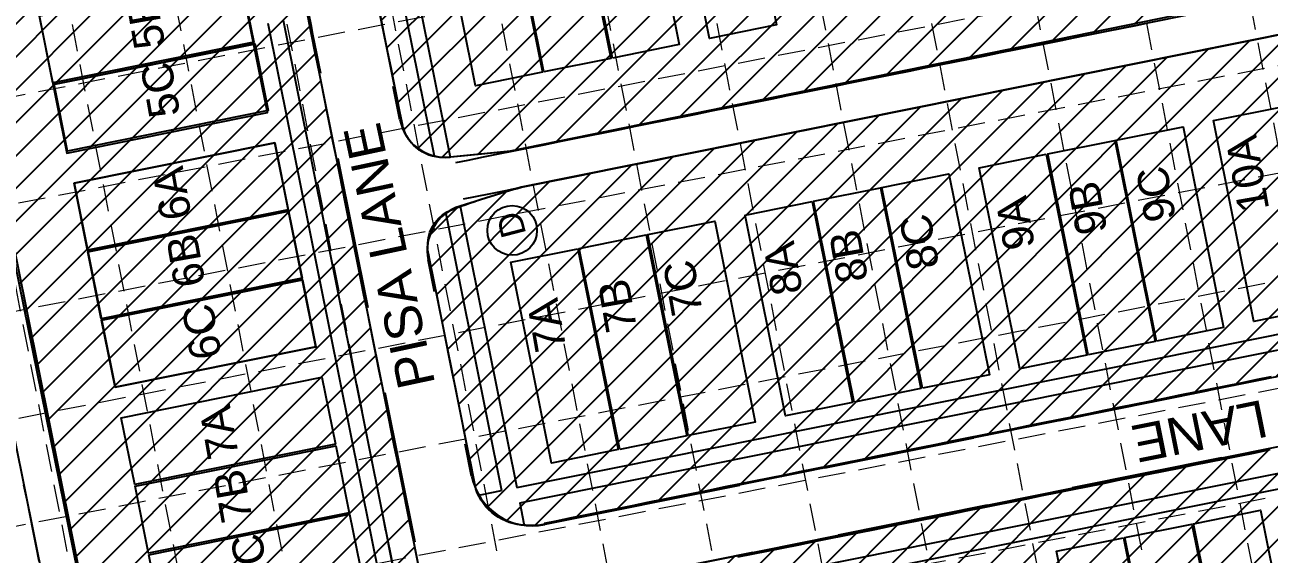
# Model space of a CAD drawing. Extents: x 1582 to 2207140, y 1442 to 531032.
# Drawn here: x 1975.2 to 2376.2, y 2745.5 to 2916 of the extents above; entities that cross this region are included whole.
import ezdxf

# ---------------------------------------------------------------- set-up
doc = ezdxf.new("R2010")
doc.units = 0
doc.header["$LTSCALE"] = 100
doc.header["$MEASUREMENT"] = 0
doc.linetypes.add('HIDDEN', pattern=[0.375, 0.25, -0.125])
for name, color, linetype in [('1 SODDED LOT', 2, 'Continuous'), ('GRID', 254, 'HIDDEN'), ('V-STREET-ID-N', 1, 'Continuous'), ('XHO445PT$0$C-PADS', 7, 'Continuous'), ('XHO445PT$0$V-PROP-SUBD-BLOCK-N', 7, 'Continuous'), ('XHO445PT$0$V-PROP-SUBD-IDEN-N', 2, 'Continuous'), ('XHO473BS$0$C-ROAD-FACE-N', 11, 'Continuous'), ('XHO473BS$0$C-SWLK-N', 11, 'Continuous'), ('XHO473BS$0$C-TOPO-BLDG-PADS', 12, 'Continuous'), ('XHO473GR$0$C-TOPO-BLDG-PADS-PHASE1', 12, 'Continuous'), ('XHO473GR$0$C-TOPO-TINN-BACK', 4, 'Continuous')]:
    doc.layers.add(name, color=color, linetype=linetype)
doc.styles.get("Standard").update_dxf_attribs({"font": 'ARIAL.TTF'})

msp = doc.modelspace()

# ---------------------------------------------------------------- hatches: boundary and pattern name
at = {"layer": '1 SODDED LOT'}
h = msp.add_hatch(dxfattribs=at)
h.set_pattern_fill('ANSI31', color=256, scale=60, style=0)
h.set_pattern_definition([(45, (0, 0), (-5.303300858899106, 5.303300858899107), [])])
edge = h.paths.add_edge_path()
edge.add_line((2738.319653799005, 2908.225086458928), (2691.284947692401, 3141.555183173387))
edge.add_arc((2651.41436229989, 3133.518066262019), 40.67258078593656, 11.39695742685988, 63.04348284372093)
edge.add_line((2669.851819397749, 3169.771604069427), (2617.145039869268, 3206.663631745442))
edge.add_line((2617.145039869268, 3206.663631745442), (2612.856240326304, 3209.173666464795))
edge.add_arc((2594.966976932008, 3178.606971877711), 35.41678363107758, 59.66154810890673, 97.53563420276932)
edge.add_arc((2587.509139153741, 3234.983907565165), 21.451293721988, 274.24787037255663, 277.5356342027691, ccw=False)
edge.add_line((2589.098067012243, 3213.591541856635), (2587.482042990676, 3213.426619845617))
edge.add_line((2587.482042990676, 3213.426619845617), (2563.126577011755, 3208.608396172572))
edge.add_line((2563.126577011755, 3208.608396172572), (2421.362864466648, 3180.003070279951))
edge.add_arc((2428.703348287177, 3143.624731428587), 37.11153783264843, 101.4080575004122, 160.3886483275043)
edge.add_arc((2447.641265872881, 3136.87701420946), 57.21567696249489, 160.3886483275042, 185.904897474983)
edge.add_line((2390.729173742995, 3130.990804930476), (2397.805074393833, 3095.865851374529))
edge.add_line((2397.805074393833, 3095.865851374529), (2403.905641536157, 3076.0117957983))
edge.add_line((2403.905641536157, 3076.0117957983), (2404.745382038992, 3073.94735358838))
edge.add_line((2404.745382038992, 3073.94735358838), (2406.207142381941, 3071.632537512346))
edge.add_arc((2417.126231113872, 3078.527725019778), 12.91395018955977, 212.2715965329666, 281.8752895618688)
edge.add_line((2419.783691630751, 3065.890161445273), (2547.812624639202, 3091.755897327155))
edge.add_arc((2556.321258187937, 3049.6402861735), 42.96651658806503, 16.66716597036111, 101.42174737746473, ccw=False)
edge.add_line((2597.482623070327, 3061.963580730204), (2687.915850780112, 2612.241377054985))
edge.add_arc((2700.981989826007, 2614.868805983263), 13.32769193595844, 191.3697975676141, 250.5933674860579)
edge.add_line((2696.553593410045, 2602.29833751455), (2700.586000859426, 2601.326025135012))
edge.add_line((2700.586000859426, 2601.326025135012), (2704.301485871201, 2601.329791607906))
edge.add_line((2704.301485871201, 2601.329791607906), (2723.09105236204, 2603.330025498859))
edge.add_line((2723.09105236204, 2603.330025498859), (2756.368210402596, 2609.853235734108))
edge.add_arc((2748.46136965063, 2650.188772964366), 41.10320783503994, 281.0908666737481, 367.0687006620141)
edge.add_line((2789.252164761334, 2655.246907854528), (2738.319653799005, 2908.225086458928))
edge = h.paths.add_edge_path()
edge.add_line((2091.679823259088, 2909.689055261847), (2081.489505547847, 2958.697178629652))
edge.add_line((2081.489505547847, 2958.697178629652), (2081.481573507629, 2960.259587288727))
edge.add_arc((2099.720358481263, 2960.352181998251), 18.23902001464662, 99.12682845336411, 180.2908768588454, ccw=False)
edge.add_line((2096.827277806791, 2978.360289486426), (2552.820889748553, 3070.250409960739))
edge.add_line((2552.820889748553, 3070.250409960739), (2555.450080756004, 3070.560501354093))
edge.add_arc((2557.618076925467, 3052.178578620647), 18.50932983036265, 11.406029895193399, 96.72649039678618, ccw=False)
edge.add_line((2575.761854292623, 3055.838993026178), (2580.463391180274, 3031.251552519298))
edge.add_line((2580.463391180274, 3031.251552519298), (2590.373841573235, 2983.253145271325))
edge.add_arc((2577.592182554955, 2980.6140577494), 13.05126776247959, -71.81421185528683, 11.666181818327402, ccw=False)
edge.add_line((2581.665473753033, 2968.214707402563), (2571.250723440624, 2965.00399560481))
edge.add_line((2571.250723440624, 2965.00399560481), (2131.049622843694, 2875.14355818634))
edge.add_line((2131.049622843694, 2875.14355818634), (2111.418719201076, 2873.285956308079))
edge.add_arc((2110.134289595659, 2886.859647266697), 13.63432600649337, 194.2826637694383, 275.40559790730754, ccw=False)
edge.add_line((2096.921394844125, 2883.495979932341), (2091.679823259088, 2909.689055261847))
edge = h.paths.add_edge_path()
edge.add_line((2113.545840828217, 2801.281838742786), (2104.9583803198, 2843.890889503443))
edge.add_line((2104.9583803198, 2843.890889503443), (2105.049932010679, 2845.74254109323))
edge.add_arc((2117.217467276232, 2845.140938484225), 12.1823987842152, 110.4209364028305, 177.169414961446, ccw=False)
edge.add_arc((2202.730247819238, 2615.460921499593), 257.2647233983265, 105.20866526122819, 110.42093640283059, ccw=False)
edge.add_line((2135.24067517689, 2863.715418920629), (2562.902450295169, 2949.828236310302))
edge.add_line((2562.902450295169, 2949.828236310302), (2583.167075405141, 2951.85612790321))
edge.add_arc((2584.606479073648, 2937.472234885345), 14.45573454620328, 16.078400033207004, 95.71459366051891, ccw=False)
edge.add_line((2598.496757771468, 2941.475785680226), (2613.6895032293, 2867.296815271705))
edge.add_line((2613.6895032293, 2867.296815271705), (2613.648941225996, 2864.396384164691))
edge.add_arc((2595.560235079255, 2864.649351441427), 18.09047491101963, 277.46959235043437, 359.1987811389482, ccw=False)
edge.add_line((2597.911996828337, 2846.712392413158), (2593.125719449974, 2845.776742956144))
edge.add_line((2593.125719449974, 2845.776742956144), (2140.638906985382, 2754.712364474399))
edge.add_line((2140.638906985382, 2754.712364474399), (2136.514155279413, 2754.804086175423))
edge.add_arc((2136.898695058149, 2772.096952428944), 17.29714121187691, 198.7474858369678, 268.72612928433784, ccw=False)
edge.add_line((2120.51926693182, 2766.537687337405), (2119.289734554261, 2772.745206332074))
edge.add_line((2119.289734554261, 2772.745206332074), (2113.545840828217, 2801.281838742786))
edge = h.paths.add_edge_path()
edge.add_line((2140.795926074961, 2666.030390346466), (2131.129268595447, 2713.806818990517))
edge.add_line((2131.129268595447, 2713.806818990517), (2131.117531417941, 2715.563349822394))
edge.add_arc((2148.304416020653, 2715.678192961891), 17.18726829061628, 112.15144336683159, 180.3828459562313, ccw=False)
edge.add_arc((2158.529838692929, 2690.560733138665), 44.30637699274913, 102.20376483295229, 112.1514433668321, ccw=False)
edge.add_line((2149.163957047141, 2733.865874902902), (2602.884301156175, 2825.279162371695))
edge.add_arc((2606.651032646258, 2806.583382412678), 19.07145653573361, 8.327009543350187, 101.39116792849899, ccw=False)
edge.add_line((2625.521430808293, 2809.345361341033), (2639.773748629945, 2738.647434165021))
edge.add_arc((2626.52426297384, 2735.976409877787), 13.51603643433672, -67.36705789500559, 11.397753360849208, ccw=False)
edge.add_line((2631.725585983308, 2723.501255375918), (2628.49089285506, 2722.307718321548))
edge.add_line((2628.49089285506, 2722.307718321548), (2609.918275615495, 2716.531374680273))
edge.add_line((2609.918275615495, 2716.531374680273), (2180.57032374052, 2630.244606506154))
edge.add_line((2180.57032374052, 2630.244606506154), (2162.850873899001, 2628.402001999183))
edge.add_arc((2161.155773206559, 2644.702977918005), 16.3888737338335, 207.1087043532871, 275.9367178543516, ccw=False)
edge.add_line((2146.567322335757, 2637.23489359512), (2140.795926074961, 2666.030390346466))
edge = h.paths.add_edge_path()
edge.add_line((2163.602698161803, 2552.617032152982), (2154.357150112123, 2598.783599024418))
edge.add_line((2154.357150112123, 2598.783599024418), (2154.455776139542, 2600.723585978553))
edge.add_arc((2169.658145360832, 2598.000112119335), 15.44439509343999, 126.3914310336227, 169.8433179596812, ccw=False)
edge.add_arc((2190.872843481079, 2544.891901742787), 72.23844824445482, 105.573502406801, 114.8675285706224, ccw=False)
edge.add_line((2171.478672476957, 2614.478247643614), (2612.29930283084, 2704.779249184016))
edge.add_line((2612.29930283084, 2704.779249184016), (2633.077852185137, 2706.55956646814))
edge.add_arc((2634.324508634412, 2692.009512502974), 14.60336340340062, 3.9771936742895946, 94.89717293978231, ccw=False)
edge.add_line((2648.892703305072, 2693.022392915241), (2663.143996514161, 2621.904072660995))
edge.add_arc((2642.372304602303, 2621.74386849237), 20.77230969961668, -73.86678298982753, 0.4418918191556145, ccw=False)
edge.add_line((2648.144339840139, 2601.789609311183), (2190.475688787792, 2509.877363862024))
edge.add_arc((2187.976723136486, 2529.099829685309), 19.38422094523731, 197.1174696079366, 277.4070443057103, ccw=False)
edge.add_line((2169.451158884832, 2523.394438304203), (2163.602698161803, 2552.617032152982))
edge = h.paths.add_edge_path()
edge.add_line((2062.908475744652, 2391.825226559573), (1948.816850055642, 2953.470498182651))
edge.add_line((1948.816850055642, 2953.470498182651), (1931.762359096825, 3022.233629617876))
edge.add_line((1931.762359096825, 3022.233629617876), (1905.813087594705, 3111.36443925815))
edge.add_line((1905.813087594705, 3111.36443925815), (1873.152753176156, 3205.428794865589))
edge.add_line((1873.152753176156, 3205.428794865589), (1871.330669316136, 3210.360493850681))
edge.add_line((1871.330669316136, 3210.360493850681), (1870.722143963629, 3212.604271831548))
edge.add_line((1870.722143963629, 3212.604271831548), (1870.08728996229, 3215.665663249419))
edge.add_arc((1912.596478406025, 3222.750067768076), 43.09547411885531, 112.05096757053289, 189.4617186643549, ccw=False)
edge.add_line((1896.417091840212, 3262.693118977053), (1926.579706689529, 3274.786693178569))
edge.add_line((1926.579706689529, 3274.786693178569), (1945.745008401255, 3280.290817540815))
edge.add_arc((1949.456956213521, 3265.602261272981), 15.15032150795235, 25.006592059376374, 104.18229807944431, ccw=False)
edge.add_line((1963.187073818868, 3272.00664354902), (1983.562481214399, 3216.009197961838))
edge.add_line((1983.562481214399, 3216.009197961838), (2007.127465859339, 3146.99468970816))
edge.add_line((2007.127465859339, 3146.99468970816), (2025.047112236384, 3087.800885229236))
edge.add_line((2025.047112236384, 3087.800885229236), (2039.803835881396, 3033.950354185848))
edge.add_line((2039.803835881396, 3033.950354185848), (2049.170936825458, 2996.892591960823))
edge.add_line((2049.170936825458, 2996.892591960823), (2065.149385714011, 2924.968717715716))
edge.add_line((2065.149385714011, 2924.968717715716), (2089.852224273681, 2802.258650333838))
edge.add_line((2089.852224273681, 2802.258650333838), (2147.248762853646, 2517.385129173545))
edge.add_line((2147.248762853646, 2517.385129173545), (2151.741153394153, 2508.653900294628))
edge.add_arc((2188.854537473494, 2530.302710222611), 42.96596617229204, 210.2556721905605, 259.0005541991848)
edge.add_arc((2187.763318692853, 2538.882277053205), 51.25131412820525, 262.0295069991445, 281.0448904374963)
edge.add_line((2197.581944377096, 2488.580271232952), (2330.432126541758, 2515.353320526567))
edge.add_arc((2335.605746746096, 2495.262439359524), 20.74632141096256, 31.283979136886387, 104.44054897182409, ccw=False)
edge.add_line((2353.335637316306, 2506.035592679482), (2354.785780876447, 2502.836023868475))
edge.add_line((2354.785780876447, 2502.836023868475), (2369.784563534343, 2428.537188774617))
edge.add_arc((2355.132077287202, 2427.357739371648), 14.69987939123343, -67.12181071924061, 4.602091575519523, ccw=False)
edge.add_line((2360.846997251444, 2413.814248539549), (2338.353796865952, 2406.831938924055))
edge.add_line((2338.353796865952, 2406.831938924055), (2290.110175561299, 2397.003507758875))
edge.add_line((2290.110175561299, 2397.003507758875), (2109.400842483003, 2360.863367873184))
edge.add_arc((2104.82223927124, 2404.419738223891), 43.79635835887255, 203.5680333429608, 276.00083816569827, ccw=False)
edge.add_line((2064.679112493285, 2386.908302589201), (2062.908475744652, 2391.825226559573))
edge = h.paths.add_edge_path()
edge.add_line((2296.688383639937, 3148.56223726583), (2359.258404975789, 3166.546066480844))
edge.add_arc((2362.25345349758, 3156.125579960993), 10.84236390084253, 3.6886651260188046, 106.03567032039109, ccw=False)
edge.add_line((2373.073355980345, 3156.823122233361), (2385.90840883698, 3093.612341349915))
edge.add_line((2385.90840883698, 3093.612341349915), (2387.951528560503, 3073.06413647595))
edge.add_arc((2373.08400062832, 3071.585849698853), 14.94084062593505, -71.2040784303071, 5.67828841412711, ccw=False)
edge.add_line((2377.897914227845, 3057.441771274795), (2313.227344603805, 3045.040230769212))
edge.add_line((2313.227344603805, 3045.040230769212), (2299.951729756535, 3115.409219051891))
edge.add_line((2299.951729756535, 3115.409219051891), (2297.465889978728, 3127.900138427364))
edge.add_line((2297.465889978728, 3127.900138427364), (2296.688383639937, 3148.56223726583))
edge = h.paths.add_edge_path()
edge.add_line((2051.069812806917, 3080.671006306704), (2030.766333611722, 3148.433928187869))
edge.add_line((2030.766333611722, 3148.433928187869), (1996.858536195856, 3247.112851722485))
edge.add_line((1996.858536195856, 3247.112851722485), (1979.183343587474, 3293.104948572101))
edge.add_line((1979.183343587474, 3293.104948572101), (1977.476744337044, 3297.101792816018))
edge.add_line((1977.476744337044, 3297.101792816018), (1977.279809169083, 3298.756014389602))
edge.add_arc((1989.922999855343, 3300.261186925809), 12.73247089503422, 126.500807704165, 186.7891121474753, ccw=False)
edge.add_line((1982.349291751108, 3310.49616424111), (1984.377557025559, 3312.032438014373))
edge.add_line((1984.377557025559, 3312.032438014373), (1988.497517720209, 3314.592885505104))
edge.add_line((1988.497517720209, 3314.592885505104), (2002.586274040928, 3323.447872275333))
edge.add_line((2002.586274040928, 3323.447872275333), (2027.793585369979, 3335.810059721764))
edge.add_line((2027.793585369979, 3335.810059721764), (2030.915684399047, 3337.20771543062))
edge.add_arc((2047.212638554582, 3300.803396095468), 39.88565131727566, 48.45688202362072, 114.11641096728621, ccw=False)
edge.add_line((2073.66414390232, 3330.656085184425), (2075.624932154548, 3329.103549311354))
edge.add_arc((2055.436472271502, 3303.606363928465), 32.52199832265542, 21.181146310648728, 51.62811087450228, ccw=False)
edge.add_line((2085.761373710471, 3315.357139546084), (2107.790367480849, 3256.881810099155))
edge.add_line((2107.790367480849, 3256.881810099155), (2130.624266371626, 3189.045919523769))
edge.add_line((2130.624266371626, 3189.045919523769), (2147.816838382165, 3132.866803152393))
edge.add_line((2147.816838382165, 3132.866803152393), (2156.913795395535, 3101.401850407599))
edge.add_line((2156.913795395535, 3101.401850407599), (2170.689225048694, 3049.239542140172))
edge.add_line((2170.689225048694, 3049.239542140172), (2173.080760701828, 3031.096518627463))
edge.add_arc((2157.164885082982, 3028.998556070855), 16.05355236710907, -56.45296632162359, 7.5091922628928955, ccw=False)
edge.add_arc((2160.14001240886, 3024.511636090877), 10.66988878996027, 284.60655273875693, 303.54703367837755, ccw=False)
edge.add_line((2162.830745288914, 3014.186594523972), (2089.756072841433, 2999.449838299952))
edge.add_arc((2086.183852142956, 3017.163292569204), 18.07006427402816, 197.3141313635231, 281.4017462001987, ccw=False)
edge.add_line((2068.932588988547, 3011.785454486402), (2051.069812806917, 3080.671006306704))
edge = h.paths.add_edge_path()
edge.add_line((2125.576628641845, 2080.63351932629), (2073.84667920182, 2338.043354457063))
edge.add_line((2073.84667920182, 2338.043354457063), (2073.054540873594, 2341.121716850299))
edge.add_line((2073.054540873594, 2341.121716850299), (2360.41734616418, 2398.991939721616))
edge.add_arc((2359.640229377913, 2379.097517375097), 19.90959444592429, 23.704332795275093, 87.7630470661536, ccw=False)
edge.add_line((2377.870095038216, 2387.10151319022), (2392.97228033482, 2311.785285778797))
edge.add_arc((2374.090689618287, 2311.21713745297), 18.89013659312159, -69.45395220471511, 1.7235137946362897, ccw=False)
edge.add_line((2380.720373053883, 2293.528594323289), (2211.01483463435, 2259.374497146099))
edge.add_arc((2213.311315297904, 2247.96369962284), 11.63959292908892, 101.3790592718799, 196.0042409137943)
edge.add_line((2202.122857961654, 2244.754564850073), (2230.519143723921, 2103.032531818235))
edge.add_line((2230.519143723921, 2103.032531818235), (2125.576628641845, 2080.63351932629))
edge = h.paths.add_edge_path()
edge.add_line((2243.427748863833, 2156.051267742892), (2226.768335892783, 2238.877815673281))
edge.add_line((2226.768335892783, 2238.877815673281), (2699.854949713209, 2334.77867250904))
edge.add_arc((2704.045900955646, 2314.10437409931), 21.09480237051373, 17.659395004943008, 101.459324878149, ccw=False)
edge.add_line((2724.146646782818, 2320.503647827046), (2741.250457597739, 2232.91580393825))
edge.add_line((2741.250457597739, 2232.91580393825), (2248.067918663345, 2133.692910467902))
edge.add_line((2248.067918663345, 2133.692910467902), (2243.427748863833, 2156.051267742892))

# ---------------------------------------------------------------- linework, layer by layer
msp.add_lwpolyline([(2062.908475744652, 2391.825226559573), (1948.816850055642, 2953.470498182651), (1931.762359096825, 3022.233629617876), (1905.813087594705, 3111.36443925815), (1873.152753176156, 3205.428794865589), (1871.330669316136, 3210.360493850681), (1870.722143963629, 3212.604271831548), (1870.08728996229, 3215.665663249419, -0.3512277010641099), (1896.417091840212, 3262.693118977053), (1926.579706689529, 3274.786693178569), (1945.745008401255, 3280.290817540815, -0.359902415567508), (1963.187073818868, 3272.00664354902), (1983.562481214399, 3216.009197961838), (2007.127465859339, 3146.99468970816), (2025.047112236384, 3087.800885229236), (2039.803835881396, 3033.950354185848), (2049.170936825458, 2996.892591960823), (2065.149385714011, 2924.968717715716), (2089.852224273681, 2802.258650333838), (2147.248762853646, 2517.385129173545), (2151.741153394153, 2508.653900294628, 0.2159559261825071), (2180.656652590178, 2488.126070567957, 0.08316117898984837)], format="xyb", dxfattribs=at)
for points in [[(2091.679823259088, 2909.689055261847), (2081.489505547847, 2958.697178629652), (2081.481573507629, 2960.259587288727, -0.369732909249271), (2096.827277806791, 2978.360289486426), (2552.820889748553, 3070.250409960739), (2555.450080756004, 3070.560501354093, -0.3904893375264202), (2575.761854292623, 3055.838993026178), (2580.463391180274, 3031.251552519298), (2590.373841573235, 2983.253145271325, -0.3812650051571013), (2581.665473753033, 2968.214707402563), (2571.250723440624, 2965.00399560481), (2131.049622843694, 2875.14355818634), (2111.418719201076, 2873.285956308079, -0.3695290042280823), (2096.921394844125, 2883.495979932341)], [(2113.545840828217, 2801.281838742786), (2104.9583803198, 2843.890889503443), (2105.049932010679, 2845.74254109323, -0.2997693552789096), (2112.966851507175, 2856.557729001769, -0.02274674517904622), (2135.24067517689, 2863.715418920629), (2562.902450295169, 2949.828236310302), (2583.167075405141, 2951.85612790321, -0.3621735756639167), (2598.496757771468, 2941.475785680226), (2613.6895032293, 2867.296815271705), (2613.648941225996, 2864.396384164691, -0.3725384560710255), (2597.911996828337, 2846.712392413158), (2593.125719449974, 2845.776742956144), (2140.638906985382, 2754.712364474399), (2136.514155279413, 2754.804086175423, -0.3151963424641269), (2120.51926693182, 2766.537687337405), (2119.289734554261, 2772.745206332074)], [(2140.795926074961, 2666.030390346466), (2131.129268595447, 2713.806818990517), (2131.117531417941, 2715.563349822394, -0.3068350834745579), (2141.82385337445, 2731.596876923898, -0.04343221452648914), (2149.163957047141, 2733.865874902902), (2602.884301156175, 2825.279162371695, -0.4299655631330122), (2625.521430808293, 2809.345361341033), (2639.773748629945, 2738.647434165021, -0.357878623072841), (2631.725585983308, 2723.501255375918), (2628.49089285506, 2722.307718321548), (2609.918275615495, 2716.531374680273), (2180.57032374052, 2630.244606506154), (2162.850873899001, 2628.402001999183, -0.3096856590693087), (2146.567322335757, 2637.23489359512)]]:
    msp.add_lwpolyline(points, format="xyb", close=True, dxfattribs=at)
at = {"layer": 'GRID', "color": 252, "linetype": 'HIDDEN', "lineweight": 0, "ltscale": 0.35}
for p, q in [((2627.238102672513, 1600.291910131076), (2225.064360879902, 3669.572046171676)), ((2593.862616607342, 1593.805236876356), (2191.68887481473, 3663.085372916957)), ((2560.487130542171, 1587.318563621636), (2158.31338874956, 3656.598699662236)), ((2527.111644477, 1580.831890366917), (2124.937902684389, 3650.112026407516)), ((2493.736158411829, 1574.345217112197), (2091.562416619218, 3643.625353152797)), ((2460.360672346658, 1567.858543857478), (2058.186930554047, 3637.138679898077)), ((2426.985186281487, 1561.371870602758), (2024.811444488876, 3630.652006643359)), ((2393.609700216316, 1554.885197348039), (1991.435958423705, 3624.165333388639)), ((2360.234214151145, 1548.39852409332), (1958.060472358534, 3617.67866013392)), ((2326.858728085974, 1541.9118508386), (1924.684986293363, 3611.1919868792)), ((2293.483242020804, 1535.42517758388), (1891.309500228192, 3604.705313624479)), ((2260.107755955632, 1528.938504329161), (1857.934014163021, 3598.21864036976)), ((2226.732269890462, 1522.451831074442), (1824.55852809785, 3591.731967115041)), ((1760.525750055935, 2851.926720218134), (2928.815169943562, 3078.988933453291)), ((1767.012423310654, 2818.551234152963), (2935.301843198282, 3045.613447388119)), ((1773.499096565374, 2785.175748087791), (2941.788516453002, 3012.237961322949)), ((1779.985769820093, 2751.800262022621), (2948.275189707721, 2978.862475257778)), ((1786.472443074813, 2718.42477595745), (2954.76186296244, 2945.486989192607)), ((1792.959116329532, 2685.049289892278), (2961.24853621716, 2912.111503127436)), ((1799.445789584252, 2651.673803827107), (2967.73520947188, 2878.736017062266))]:
    msp.add_line(p, q, dxfattribs=at)
at = {"layer": 'XHO445PT$0$C-PADS', "color": 7, "linetype": 'Continuous'}
for p, q in [((1984.270586909711, 2896.737115711997), (2048.970191517284, 2909.774031130298)), ((2060.186302972682, 2855.928624736177), (1995.486698365111, 2842.891709317875)), ((1999.832336837879, 2821.325174448685), (2064.531941445451, 2834.362089866986))]:
    msp.add_line(p, q, dxfattribs=at)
for points in [[(2040.180150061004, 2953.397249388433), (1975.480545453432, 2940.360333970132), (1988.714989893223, 2874.680432323053), (2053.414594500795, 2887.717347741354), (2040.180150061004, 2953.397249388433)], [(2055.741899989171, 2877.985308125121), (1991.042295381599, 2864.94839270682), (2004.27673982139, 2799.26849105974), (2068.976344428962, 2812.305406478042), (2055.741899989171, 2877.985308125121)]]:
    msp.add_lwpolyline(points, dxfattribs=at)
at = {"layer": 'XHO445PT$0$V-PROP-SUBD-BLOCK-N', "color": 7, "linetype": 'Continuous'}
msp.add_circle((2132.24966373209, 2849.799910457335), 8, dxfattribs=at)
at = {"layer": 'XHO473BS$0$C-ROAD-FACE-N', "color": 7, "linetype": 'Continuous'}
for p, q in [((2560.263147524854, 2961.562180254742), (2132.76585946387, 2875.421839524569)), ((2562.63349578272, 2949.798615780637), (2135.136207721747, 2863.658275050466)), ((2061.36843951324, 2338.744647512426), (1949.199606801072, 2895.416137118243)), ((2062.267907805427, 2395.031332943274), (1960.963172732085, 2897.78647814577)), ((2096.082741833455, 2885.346212147221), (2093.905508873973, 2896.151384007072)), ((2132.765859463874, 2875.42183952457), (2112.272280246355, 2873.382844209311)), ((2085.824226986223, 2824.881131241918), (2076.145304933243, 2872.915686177842)), ((2135.136207721746, 2863.658275050466), (2115.452203402646, 2857.601521381545)), ((2107.235668930472, 2829.996464891729), (2105.159126665578, 2840.301928966538)), ((2101.033961640906, 2749.398259199751), (2091.355039587926, 2797.432814135675)), ((2356.449938102762, 2798.082115165805), (2308.415383166839, 2788.403193112824)), ((2280.967066060597, 2782.872380511121), (2232.932511124673, 2773.193458458141)), ((2119.188662269837, 2770.676148841487), (2117.112120004942, 2780.981612916296)), ((2360.839465993126, 2776.52442397701), (2312.761021639569, 2766.836658243626)), ((2205.484194018431, 2767.662645856438), (2142.745183489798, 2755.020788481102)), ((2285.312704533326, 2761.305845641923), (2237.278149597401, 2751.626923588943)), ((2209.829832491158, 2746.09611098724), (2147.090821962566, 2733.454253611911))]:
    msp.add_line(p, q, dxfattribs=at)
for centre, radius, start, end in [((-4352.00715896076, 1600.84985293697), 6552.755238952892, 11.43835408237506, 11.88487012890268), ((2110.787197426085, 2888.309147469561), 15, 191.3924999999977, 275.6819068624998), ((2119.863582258208, 2843.264864288878), 15, 107.1030931375003, 191.3924999999991), ((2138.79460306001, 2774.626729271275), 20, 191.3924999999999, 281.3924999999999)]:
    msp.add_arc(centre, radius, start, end, dxfattribs=at)
at = {"layer": 'XHO473BS$0$C-SWLK-N', "color": 7, "linetype": 'Continuous'}
for p, q in [((2094.003277623814, 2964.010564817822), (2112.264835290155, 2873.382105353232)), ((2089.101792426269, 2963.022919710374), (2107.085563899478, 2873.773057581469)), ((2133.276550185905, 2521.040351300221), (2053.602513959756, 2916.446662986899)), ((2138.178035383449, 2522.027996407668), (2058.503999157299, 2917.434308094346)), ((2133.706610942886, 2766.970859874788), (2601.396077623715, 2861.209890486025)), ((2110.821354271891, 2855.233076897429), (2128.805125745343, 2765.983214767341)), ((2115.445053276252, 2857.599319340802), (2133.706610942886, 2766.970859874788)), ((2134.694256050334, 2762.069374677244), (2602.383722731162, 2856.308405288481)), ((2609.597206049495, 2817.978056236897), (2142.397887888421, 2723.837790136405)), ((2610.584851156942, 2813.076571039354), (2143.385532995868, 2718.936304938863)), ((2122.055999910136, 2764.623271639485), (2128.805125745343, 2765.983214767341)), ((2134.694256050334, 2762.069374677244), (2136.05419917819, 2755.320248842038))]:
    msp.add_line(p, q, dxfattribs=at)
at = {"layer": 'XHO473BS$0$C-TOPO-BLDG-PADS', "color": 7, "linetype": 'Continuous'}
for points in [[(2204.392807145754, 2980.643416998954), (2217.429722564479, 2915.943812391469), (2195.863187695317, 2911.59817391856), (2182.826272276593, 2976.297778526045)], [(2164.534107171145, 2905.285390778986), (2151.497191752419, 2969.984995386471), (2173.063726621581, 2974.33063385938), (2186.100642040306, 2909.631029251895)], [(2142.477423781636, 2900.840987798274), (2129.44050836288, 2965.540592405753), (2151.00704323204, 2969.886230878672), (2164.043958650796, 2905.186626271194)], [(2128.95035984316, 2965.441827895001), (2141.987275261884, 2900.742223287516), (2120.420740392723, 2896.396584814607), (2107.383824973999, 2961.096189422092)], [(2048.957123265889, 2910.398522995386), (1984.257518658318, 2897.361607577086), (1979.911880185551, 2918.928142446277), (2044.611484793122, 2931.965057864576)], [(1984.597678504026, 2896.920795809616), (2049.297283111596, 2909.957711227917), (2053.642921584364, 2888.391176358727), (1988.943316976793, 2875.354260940426)], [(2379.852149895041, 2889.506053409566), (2392.889065313766, 2824.806448802081), (2371.322530444604, 2820.460810329173), (2358.28561502588, 2885.160414936658)], [(2339.953025180921, 2814.139881638564), (2326.916109762195, 2878.839486246049), (2348.482644631357, 2883.185124718958), (2361.519560050082, 2818.485520111473)], [(2060.087538463771, 2856.4187732563), (1995.3879338562, 2843.381857838001), (1991.042295383433, 2864.948392707191), (2055.741899991004, 2877.985308125491)], [(2317.896341791412, 2809.695478657852), (2304.859426372656, 2874.39508326533), (2326.425961241816, 2878.74072173825), (2339.462876660572, 2814.041117130771)], [(2304.369277852936, 2874.296318754578), (2317.40619327166, 2809.596714147094), (2295.839658402499, 2805.251075674185), (2282.802742983775, 2869.95068028167)], [(2264.470153138816, 2798.930146983577), (2251.433237720091, 2863.629751591061), (2272.999772589253, 2867.975390063971), (2286.036688007978, 2803.275785456486)], [(2242.413469749308, 2794.485744002865), (2229.376554330552, 2859.185348610343), (2250.943089199711, 2863.530987083263), (2263.980004618467, 2798.831382475784)], [(2228.886405810832, 2859.086584099591), (2241.923321229556, 2794.386979492107), (2220.356786360394, 2790.041341019198), (2207.31987094167, 2854.740945626683)], [(2064.531941447281, 2834.362089867356), (1999.832336839711, 2821.325174449056), (1995.486698366944, 2842.891709318247), (2060.186302974515, 2855.928624736546)], [(2188.987281097339, 2783.720412325631), (2175.950365678613, 2848.420016933115), (2197.516900547775, 2852.765655406025), (2210.5538159665, 2788.066050798539)], [(2166.93059770783, 2779.276009344919), (2153.893682289074, 2843.975613952397), (2175.460217158234, 2848.321252425317), (2188.49713257699, 2783.621647817838)], [(2153.403533769354, 2843.876849441645), (2166.440449188078, 2779.17724483416), (2144.873914318916, 2774.831606361251), (2131.836998900193, 2839.531210968737)], [(1999.933384462988, 2820.835485974539), (2064.632989070558, 2833.87240139284), (2068.978627543326, 2812.305866523649), (2004.279022935756, 2799.268951105349)], [(2075.29727311815, 2780.935901214074), (2010.59766851058, 2767.898985795774), (2006.252030037812, 2789.465520664965), (2070.951634645383, 2802.502436083264)], [(2079.741676101661, 2758.879217825129), (2015.04207149409, 2745.842302406829), (2010.696433021323, 2767.40883727602), (2075.396037628894, 2780.445752694319)], [(2364.841681890115, 2690.622454657595), (2351.804766471389, 2755.32205926508), (2373.371301340551, 2759.667697737989), (2386.408216759276, 2694.968093130504)], [(2015.143119117368, 2745.352613932312), (2079.842723724938, 2758.389529350613), (2084.188362197705, 2736.822994481422), (2019.488757590135, 2723.786079063122)], [(2342.784998500606, 2686.178051676883), (2329.74808308185, 2750.877656284361), (2351.31461795101, 2755.223294757281), (2364.351533369766, 2690.523690149802)], [(2329.25793456213, 2750.778891773609), (2342.294849980854, 2686.079287166125), (2320.728315111693, 2681.733648693216), (2307.691399692969, 2746.433253300701)]]:
    msp.add_lwpolyline(points, close=True, dxfattribs=at)
at = {"layer": 'XHO473GR$0$C-TOPO-BLDG-PADS-PHASE1', "color": 7, "linetype": 'Continuous'}
for points in [[(2204.392807145754, 2980.643416998954), (2217.429722564479, 2915.943812391469), (2195.863187695317, 2911.59817391856), (2182.826272276593, 2976.297778526045)], [(2164.534107171145, 2905.285390778986), (2151.497191752419, 2969.984995386471), (2173.063726621581, 2974.33063385938), (2186.100642040306, 2909.631029251895)], [(2142.477423781636, 2900.840987798274), (2129.44050836288, 2965.540592405753), (2151.00704323204, 2969.886230878672), (2164.043958650796, 2905.186626271194)], [(2128.95035984316, 2965.441827895001), (2141.987275261884, 2900.742223287516), (2120.420740392723, 2896.396584814607), (2107.383824973999, 2961.096189422092)], [(2048.957123265889, 2910.398522995386), (1984.257518658318, 2897.361607577086), (1979.911880185551, 2918.928142446277), (2044.611484793122, 2931.965057864576)], [(1984.597678504026, 2896.920795809616), (2049.297283111596, 2909.957711227917), (2053.642921584364, 2888.391176358727), (1988.943316976793, 2875.354260940426)], [(2379.852149895041, 2889.506053409566), (2392.889065313766, 2824.806448802081), (2371.322530444604, 2820.460810329173), (2358.28561502588, 2885.160414936658)], [(2339.953025180921, 2814.139881638564), (2326.916109762195, 2878.839486246049), (2348.482644631357, 2883.185124718958), (2361.519560050082, 2818.485520111473)], [(2060.087538463771, 2856.4187732563), (1995.3879338562, 2843.381857838001), (1991.042295383433, 2864.948392707191), (2055.741899991004, 2877.985308125491)], [(2317.896341791412, 2809.695478657852), (2304.859426372656, 2874.39508326533), (2326.425961241816, 2878.74072173825), (2339.462876660572, 2814.041117130771)], [(2304.369277852936, 2874.296318754578), (2317.40619327166, 2809.596714147094), (2295.839658402499, 2805.251075674185), (2282.802742983775, 2869.95068028167)], [(2264.470153138816, 2798.930146983577), (2251.433237720091, 2863.629751591061), (2272.999772589253, 2867.975390063971), (2286.036688007978, 2803.275785456486)], [(2242.413469749308, 2794.485744002865), (2229.376554330552, 2859.185348610343), (2250.943089199711, 2863.530987083263), (2263.980004618467, 2798.831382475784)], [(2228.886405810832, 2859.086584099591), (2241.923321229556, 2794.386979492107), (2220.356786360394, 2790.041341019198), (2207.31987094167, 2854.740945626683)], [(2064.531941447281, 2834.362089867356), (1999.832336839711, 2821.325174449056), (1995.486698366944, 2842.891709318247), (2060.186302974515, 2855.928624736546)], [(2188.987281097339, 2783.720412325631), (2175.950365678613, 2848.420016933115), (2197.516900547775, 2852.765655406025), (2210.5538159665, 2788.066050798539)], [(2166.93059770783, 2779.276009344919), (2153.893682289074, 2843.975613952397), (2175.460217158234, 2848.321252425317), (2188.49713257699, 2783.621647817838)], [(2153.403533769354, 2843.876849441645), (2166.440449188078, 2779.17724483416), (2144.873914318916, 2774.831606361251), (2131.836998900193, 2839.531210968737)], [(1999.933384462988, 2820.835485974539), (2064.632989070558, 2833.87240139284), (2068.978627543326, 2812.305866523649), (2004.279022935756, 2799.268951105349)], [(2075.29727311815, 2780.935901214074), (2010.59766851058, 2767.898985795774), (2006.252030037812, 2789.465520664965), (2070.951634645383, 2802.502436083264)], [(2079.741676101661, 2758.879217825129), (2015.04207149409, 2745.842302406829), (2010.696433021323, 2767.40883727602), (2075.396037628894, 2780.445752694319)], [(2364.841681890115, 2690.622454657595), (2351.804766471389, 2755.32205926508), (2373.371301340551, 2759.667697737989), (2386.408216759276, 2694.968093130504)], [(2015.143119117368, 2745.352613932312), (2079.842723724938, 2758.389529350613), (2084.188362197705, 2736.822994481422), (2019.488757590135, 2723.786079063122)], [(2342.784998500606, 2686.178051676883), (2329.74808308185, 2750.877656284361), (2351.31461795101, 2755.223294757281), (2364.351533369766, 2690.523690149802)], [(2329.25793456213, 2750.778891773609), (2342.294849980854, 2686.079287166125), (2320.728315111693, 2681.733648693216), (2307.691399692969, 2746.433253300701)]]:
    msp.add_lwpolyline(points, close=True, dxfattribs=at)
at = {"layer": 'XHO473GR$0$C-TOPO-TINN-BACK', "color": 7, "linetype": 'Continuous'}
for points in [[(2097.181323957594, 2882.425442330207, 709.6285870497129), (2097.160502339801, 2882.528775856219, 709.6259520431914), (2096.172857232355, 2887.430261053762, 709.500964094371), (2095.185212124908, 2892.331746251305, 709.3759761455507), (2094.197567017461, 2897.233231448849, 709.2509881967303), (2093.209921910014, 2902.134716646392, 709.12600024791), (2092.222276802567, 2907.036201843935, 709.0010122990897), (2091.23463169512, 2911.937687041479, 708.8760243502693), (2090.246986587673, 2916.839172239022, 708.7510364014489), (2089.259341480226, 2921.740657436565, 708.6260484526285), (2088.266069370386, 2926.658286444133, 708.5010605038082), (2087.260074231168, 2931.583541288732, 708.3760725549878), (2086.242541904025, 2936.506425551803, 708.2510846061674), (2085.213477974934, 2941.426912208041, 708.1260966573471), (2084.17288809318, 2946.344974245304, 708.0011087085268), (2083.120777971318, 2951.260584664758, 707.8761207597064), (2082.057153385149, 2956.173716481031, 707.751132810886), (2081.478812160884, 2958.815265976508, 707.6838986462557)], [(2096.96297331863, 2883.509072894151, 709.60000000004), (2096.172857232355, 2887.430261053762, 709.4999999999999), (2095.185212124908, 2892.331746251305, 709.3749999999999), (2094.197567017461, 2897.233231448849, 709.2499999999999), (2093.209921910014, 2902.134716646392, 709.1249999999999), (2092.222276802567, 2907.036201843935, 708.9999999999999), (2091.23463169512, 2911.937687041479, 708.8749999999999), (2090.246986587673, 2916.839172239022, 708.7499999999999), (2089.259341480226, 2921.740657436565, 708.6249999999999), (2088.266069370386, 2926.658286444133, 708.4999999999999), (2087.260074231168, 2931.583541288732, 708.3749999999999), (2086.242541904025, 2936.506425551803, 708.2499999999999), (2085.213477974934, 2941.426912208041, 708.1249999999999), (2084.17288809318, 2946.344974245304, 707.9999999999999), (2083.120777971318, 2951.260584664758, 707.8749999999999), (2082.367537115927, 2954.739981117288, 707.7864771244024)], [(2102.267733439617, 2740.74402283075, 713.1256146101616), (2101.28008833217, 2745.645508028294, 713.0006266613412), (2100.292443224723, 2750.546993225837, 712.8756387125209), (2099.304798117276, 2755.44847842338, 712.7506507637005), (2098.317153009829, 2760.349963620924, 712.6256628148801), (2097.329507902382, 2765.251448818467, 712.5006748660597), (2096.341862794935, 2770.15293401601, 712.3756869172394), (2095.354217687488, 2775.054419213554, 712.250698968419), (2094.366572580042, 2779.955904411097, 712.1257110195987), (2093.378927472595, 2784.85738960864, 712.0007230707783), (2092.391282365148, 2789.758874806183, 711.875735121958), (2091.403637257701, 2794.660360003727, 711.7507471731376), (2090.415992150254, 2799.56184520127, 711.6257592243172), (2089.428347042807, 2804.463330398813, 711.5007712754968), (2088.44070193536, 2809.364815596356, 711.3757833266765), (2087.453056827913, 2814.2663007939, 711.2507953778561), (2086.465411720466, 2819.167785991443, 711.1258074290358), (2085.477766613019, 2824.069271188986, 711.0008194802155), (2084.490121505572, 2828.97075638653, 710.8758315313951), (2083.502476398125, 2833.872241584073, 710.7508435825747), (2082.514831290678, 2838.773726781616, 710.6258556337543), (2081.527186183231, 2843.675211979159, 710.500867684934), (2080.539541075784, 2848.576697176703, 710.3758797361136), (2079.551895968337, 2853.478182374246, 710.2508917872932), (2078.56425086089, 2858.379667571789, 710.1259038384729), (2077.576605753443, 2863.281152769333, 710.0009158896526), (2076.588960645996, 2868.182637966876, 709.8759279408322), (2075.601315538549, 2873.084123164419, 709.7509399920118), (2074.613670431102, 2877.985608361962, 709.6259520431914), (2073.626025323656, 2882.887093559506, 709.500964094371), (2072.638380216209, 2887.788578757049, 709.3759761455507), (2071.650735108762, 2892.690063954592, 709.2509881967303), (2070.663090001315, 2897.591549152136, 709.12600024791), (2069.675444893868, 2902.493034349679, 709.0010122990897), (2068.687799786421, 2907.394519547222, 708.8760243502693), (2067.700154678974, 2912.296004744766, 708.7510364014489), (2066.712509571527, 2917.197489942309, 708.6260484526285)], [(2114.140215713209, 2871.668788116272, 710.376), (2118.061403871245, 2872.458904202229, 710.4), (2122.962889068789, 2873.446549309676, 710.43), (2127.864374266332, 2874.434194417123, 710.46), (2132.765859463875, 2875.42183952457, 710.49), (2137.667344661418, 2876.409484632017, 710.52), (2142.568829858962, 2877.397129739464, 710.55), (2147.470315056505, 2878.384774846911, 710.58), (2152.371800254048, 2879.372419954358, 710.61), (2157.273285451592, 2880.360065061805, 710.64), (2162.174770649135, 2881.347710169252, 710.67), (2167.076255846678, 2882.335355276699, 710.7), (2171.977741044222, 2883.323000384146, 710.73), (2176.879226241765, 2884.310645491593, 710.76), (2181.780711439308, 2885.29829059904, 710.79), (2186.682196636851, 2886.285935706487, 710.82), (2191.583681834395, 2887.273580813934, 710.85), (2196.485167031938, 2888.261225921381, 710.88), (2201.386652229481, 2889.248871028828, 710.91), (2206.288137427025, 2890.236516136275, 710.94), (2211.189622624568, 2891.224161243722, 710.97), (2216.091107822111, 2892.211806351169, 711), (2220.992593019655, 2893.199451458616, 711.03), (2225.894078217198, 2894.187096566063, 711.0600000000001), (2230.795563414741, 2895.17474167351, 711.09), (2235.697048612284, 2896.162386780957, 711.12), (2240.598533809828, 2897.150031888404, 711.15), (2245.500019007371, 2898.137676995851, 711.1800000000001), (2250.401504204914, 2899.125322103298, 711.21), (2255.302989402458, 2900.112967210745, 711.24), (2260.204474600001, 2901.100612318191, 711.27), (2265.105959797544, 2902.088257425638, 711.3000000000001), (2270.007444995088, 2903.075902533085, 711.33), (2274.908930192631, 2904.063547640532, 711.36), (2279.810415390174, 2905.051192747979, 711.3301051142756), (2284.711900587717, 2906.038837855426, 711.3002102285512), (2289.613385785261, 2907.026482962873, 711.2703153428268), (2294.514870982804, 2908.01412807032, 711.2404204571025), (2299.416356180347, 2909.001773177767, 711.2105255713781), (2304.317841377891, 2909.989418285214, 711.1806306856537), (2309.219326575434, 2910.977063392661, 711.1507357999293), (2314.120811772977, 2911.964708500108, 711.1208409142049), (2319.022296970521, 2912.952353607555, 711.0909460284805), (2323.923782168064, 2913.939998715002, 711.0610511427561), (2328.825267365607, 2914.927643822449, 711.0311562570317), (2333.726752563151, 2915.915288929896, 711.0012613713074), (2338.628237760694, 2916.902934037343, 710.971366485583)], [(2116.510563971083, 2859.905223642168, 710.376), (2120.431752129118, 2860.695339728125, 710.4), (2125.333237326661, 2861.682984835572, 710.43), (2130.234722524204, 2862.670629943019, 710.46), (2135.136207721748, 2863.658275050466, 710.49), (2140.037692919291, 2864.645920157913, 710.52), (2144.939178116834, 2865.63356526536, 710.55), (2149.840663314378, 2866.621210372807, 710.58), (2154.742148511921, 2867.608855480254, 710.61), (2159.643633709464, 2868.596500587701, 710.64), (2164.545118907008, 2869.584145695148, 710.67), (2169.446604104551, 2870.571790802595, 710.7), (2174.348089302094, 2871.559435910042, 710.73), (2179.249574499637, 2872.547081017489, 710.76), (2184.151059697181, 2873.534726124936, 710.79), (2189.052544894724, 2874.522371232383, 710.82), (2193.954030092267, 2875.51001633983, 710.85), (2198.855515289811, 2876.497661447277, 710.88), (2203.757000487354, 2877.485306554724, 710.91), (2208.658485684897, 2878.472951662171, 710.94), (2213.559970882441, 2879.460596769618, 710.97), (2218.461456079984, 2880.448241877065, 711), (2223.362941277527, 2881.435886984512, 711.03), (2228.264426475071, 2882.423532091959, 711.0600000000001), (2233.165911672614, 2883.411177199406, 711.09), (2238.067396870157, 2884.398822306853, 711.12), (2242.9688820677, 2885.3864674143, 711.15), (2247.870367265244, 2886.374112521747, 711.1800000000001), (2252.771852462787, 2887.361757629194, 711.21), (2257.67333766033, 2888.349402736641, 711.24), (2262.574822857874, 2889.337047844087, 711.27), (2267.476308055417, 2890.324692951534, 711.3000000000001), (2272.37779325296, 2891.312338058981, 711.33), (2277.279278450504, 2892.299983166428, 711.36), (2282.180763648047, 2893.287628273875, 711.3301051142756), (2287.08224884559, 2894.275273381322, 711.3002102285512), (2291.983734043133, 2895.262918488769, 711.2703153428268), (2296.885219240677, 2896.250563596216, 711.2404204571025), (2301.78670443822, 2897.238208703663, 711.2105255713781), (2306.688189635763, 2898.22585381111, 711.1806306856537), (2311.589674833307, 2899.213498918557, 711.1507357999293), (2316.49116003085, 2900.201144026004, 711.1208409142049), (2321.392645228393, 2901.188789133451, 711.0909460284805), (2326.294130425937, 2902.176434240898, 711.0610511427561), (2331.19561562348, 2903.164079348345, 711.0311562570317), (2336.097100821023, 2904.151724455792, 711.0012613713074), (2340.998586018566, 2905.139369563239, 710.971366485583), (2345.90007121611, 2906.127014670686, 710.9414715998586), (2350.801556413653, 2907.114659778133, 710.9115767141342), (2355.703041611196, 2908.10230488558, 710.8816818284098), (2360.60452680874, 2909.089949993027, 710.8517869426854), (2365.506012006283, 2910.077595100474, 710.821892056961), (2370.407497203826, 2911.065240207921, 710.7919971712366), (2375.30898240137, 2912.052885315368, 710.7621022855122), (2380.210467598913, 2913.040530422815, 710.7322073997879)], [(2120.422440818545, 2767.084426200649, 712.569784756097), (2119.876339811082, 2769.794616312723, 712.5006748660597), (2118.888694703635, 2774.696101510266, 712.3756869172394), (2117.901049596188, 2779.59758670781, 712.250698968419), (2116.913404488741, 2784.499071905353, 712.1257110195987), (2115.925759381294, 2789.400557102896, 712.0007230707783), (2114.938114273847, 2794.302042300439, 711.875735121958), (2113.9504691664, 2799.203527497983, 711.7507471731376), (2112.962824058953, 2804.105012695526, 711.6257592243172), (2111.975178951506, 2809.006497893069, 711.5007712754968), (2110.987533844059, 2813.907983090613, 711.3757833266765), (2109.999888736612, 2818.809468288156, 711.2507953778561), (2109.012243629165, 2823.710953485699, 711.1258074290358), (2108.024598521718, 2828.612438683243, 711.0008194802155), (2107.036953414271, 2833.513923880786, 710.8758315313951), (2106.049308306824, 2838.415409078329, 710.7508435825747), (2105.061663199377, 2843.316894275872, 710.6258556337543), (2104.936896312686, 2843.93608738851, 710.6100661997455)], [(2119.678810789592, 2770.774913352232, 712.4749999999999), (2118.888694703635, 2774.696101510266, 712.3749999999999), (2117.901049596188, 2779.59758670781, 712.2499999999999), (2116.913404488741, 2784.499071905353, 712.1249999999999), (2115.925759381294, 2789.400557102896, 711.9999999999999), (2114.938114273847, 2794.302042300439, 711.8749999999999), (2113.9504691664, 2799.203527497983, 711.7499999999999), (2112.962824058953, 2804.105012695526, 711.6249999999999), (2111.975178951506, 2809.006497893069, 711.4999999999999), (2110.987533844059, 2813.907983090613, 711.3749999999999), (2109.999888736612, 2818.809468288156, 711.2499999999999), (2109.012243629165, 2823.710953485699, 711.1249999999999), (2108.024598521718, 2828.612438683243, 710.9999999999999), (2107.036953414271, 2833.513923880786, 710.8749999999999), (2106.049308306824, 2838.415409078329, 710.7499999999999), (2105.259192221184, 2842.336597234787, 710.6500000000401)], [(1992.612130554439, 2740.719028396599, 712.86), (1991.624485446992, 2745.620513594142, 712.7299999999999), (1990.636840339545, 2750.521998791685, 712.5999999999999), (1989.649195232098, 2755.423483989229, 712.4699999999999), (1988.661550124651, 2760.324969186772, 712.3399999999999), (1987.673905017204, 2765.226454384315, 712.2099999999999), (1986.686259909757, 2770.127939581858, 712.0799999999999), (1985.69861480231, 2775.029424779402, 711.9499999999999), (1984.710969694863, 2779.930909976945, 711.8199999999999), (1983.723324587416, 2784.832395174488, 711.6899999999999), (1982.735679479969, 2789.733880372032, 711.56), (1981.748034372522, 2794.635365569575, 711.43), (1980.760389265075, 2799.536850767118, 711.3), (1979.772744157628, 2804.438335964662, 711.17), (1978.785099050182, 2809.339821162205, 711.04), (1977.797453942735, 2814.241306359748, 710.91), (1976.809808835288, 2819.142791557291, 710.78), (1975.822163727841, 2824.044276754835, 710.65), (1974.834518620394, 2828.945761952378, 710.52)], [(2142.646418979053, 2755.510937000856, 713.0584930412894), (2146.567607137089, 2756.301053086814, 713.0337824659719), (2151.469092334632, 2757.288698194261, 713.002894246825), (2156.370577532176, 2758.276343301708, 712.972006027678), (2161.272062729719, 2759.263988409155, 712.9411178085312), (2166.173547927262, 2760.251633516601, 712.9102295893844), (2171.075033124805, 2761.239278624048, 712.8793413702375), (2175.976518322349, 2762.226923731495, 712.8484531510907), (2180.878003519892, 2763.214568838942, 712.8175649319438), (2185.779488717435, 2764.202213946389, 712.7866767127969), (2190.680973914978, 2765.189859053836, 712.75578849365), (2195.582459112522, 2766.177504161283, 712.7249002745032), (2200.483944310065, 2767.16514926873, 712.6940120553563), (2205.385429507608, 2768.152794376177, 712.6631238362095), (2210.286914705152, 2769.140439483624, 712.6322356170625), (2215.188399902695, 2770.128084591071, 712.6013473979157), (2220.089885100238, 2771.115729698518, 712.5704591787688), (2224.991370297781, 2772.103374805965, 712.539570959622), (2229.892855495325, 2773.091019913412, 712.5086827404751), (2234.794340692868, 2774.078665020859, 712.4777945213283), (2239.695825890411, 2775.066310128306, 712.4469063021813), (2244.597311087955, 2776.053955235753, 712.4160180830345), (2249.498796285498, 2777.0416003432, 712.3851298638876), (2254.400281483041, 2778.029245450647, 712.3542416447408), (2259.301766680585, 2779.016890558094, 712.323353425594), (2264.203251878128, 2780.004535665541, 712.2924652064471), (2269.104737075671, 2780.992180772988, 712.2615769873001), (2274.006222273214, 2781.979825880435, 712.2306887681533), (2278.907707470758, 2782.967470987882, 712.1998005490065), (2283.809192668301, 2783.955116095329, 712.1689123298596), (2288.710677865844, 2784.942761202776, 712.1380241107128), (2293.612163063388, 2785.930406310223, 712.1071358915659), (2298.513648260931, 2786.91805141767, 712.076247672419), (2303.415133458474, 2787.905696525117, 712.0453594532721), (2308.316618656018, 2788.893341632564, 712.0144712341253), (2313.218103853561, 2789.88098674001, 711.9835830149784), (2318.119589051104, 2790.868631847457, 711.9526947958316), (2323.021074248647, 2791.856276954904, 711.9218065766846), (2327.922559446191, 2792.843922062351, 711.8909183575378), (2332.824044643734, 2793.831567169798, 711.8600301383909), (2337.725529841277, 2794.819212277245, 711.8291419192441), (2342.627015038821, 2795.806857384692, 711.7982537000972), (2347.528500236364, 2796.794502492139, 711.7673654809504), (2352.429985433907, 2797.782147599586, 711.7364772618034), (2357.331470631451, 2798.769792707033, 711.7055890426566), (2362.232955828994, 2799.75743781448, 711.6747008235097), (2367.134441026537, 2800.745082921927, 711.6438126043629), (2372.03592622408, 2801.732728029374, 711.612924385216), (2376.937411421624, 2802.720373136821, 711.5820361660692)], [(2205.027111804321, 2744.618317360031, 712.6940120553563), (2209.928597001865, 2745.605962467478, 712.6631238362095), (2214.830082199408, 2746.593607574925, 712.6322356170625), (2219.731567396951, 2747.581252682372, 712.6013473979157), (2224.633052594495, 2748.568897789819, 712.5704591787688), (2229.534537792038, 2749.556542897266, 712.539570959622), (2234.436022989581, 2750.544188004713, 712.5086827404751), (2239.337508187125, 2751.53183311216, 712.4777945213283), (2244.238993384668, 2752.519478219607, 712.4469063021813), (2249.140478582211, 2753.507123327054, 712.4160180830345), (2254.041963779754, 2754.494768434501, 712.3851298638876), (2258.943448977298, 2755.482413541948, 712.3542416447408), (2263.844934174841, 2756.470058649395, 712.323353425594), (2268.746419372384, 2757.457703756842, 712.2924652064471), (2273.647904569928, 2758.445348864288, 712.2615769873001), (2278.549389767471, 2759.432993971735, 712.2306887681533), (2283.450874965014, 2760.420639079182, 712.1998005490065), (2288.352360162557, 2761.408284186629, 712.1689123298596), (2293.253845360101, 2762.395929294076, 712.1380241107128), (2298.155330557644, 2763.383574401523, 712.1071358915659), (2303.056815755187, 2764.371219508971, 712.076247672419), (2307.95830095273, 2765.358864616418, 712.0453594532721), (2312.859786150274, 2766.346509723865, 712.0144712341253), (2317.761271347817, 2767.334154831311, 711.9835830149784), (2322.66275654536, 2768.321799938758, 711.9526947958316), (2327.564241742904, 2769.309445046205, 711.9218065766846), (2332.465726940447, 2770.297090153652, 711.8909183575378), (2337.36721213799, 2771.284735261099, 711.8600301383909), (2342.268697335533, 2772.272380368546, 711.8291419192441), (2347.170182533077, 2773.260025475993, 711.7982537000972), (2352.07166773062, 2774.24767058344, 711.7673654809504), (2356.973152928163, 2775.235315690887, 711.7364772618034), (2361.874638125707, 2776.222960798334, 711.7055890426566), (2366.77612332325, 2777.210605905781, 711.6747008235097), (2371.677608520793, 2778.198251013228, 711.6438126043629), (2376.579093718336, 2779.185896120675, 711.612924385216)], [(1979.860920972888, 2743.250165336269, 712.7299999999999), (1978.873275865441, 2748.151650533813, 712.5999999999999), (1977.885630757994, 2753.053135731356, 712.4699999999999), (1976.897985650547, 2757.954620928899, 712.3399999999999), (1975.9103405431, 2762.856106126442, 712.2099999999999), (1974.922695435653, 2767.757591323986, 712.0799999999999)]]:
    msp.add_polyline3d(points, dxfattribs=at)

# ---------------------------------------------------------------- texts
at = {"layer": 'V-STREET-ID-N', "color": 7, "linetype": 'Continuous'}
for s, rotation, p in [('PISA LANE', 102.005882101526, (2107.496460611962, 2800.34854310212)), ('LIVORNO LANE', 191.4019858702501, (2452.633390724601, 2811.141770021642))]:
    msp.add_text(s, height=12, rotation=rotation, dxfattribs=at).set_placement(p)
at = {"layer": 'XHO445PT$0$V-PROP-SUBD-BLOCK-N', "color": 7, "linetype": 'Continuous'}
msp.add_text('D', height=8, rotation=104.5742082326284, dxfattribs=at).set_placement((2136.825774305738, 2848.689742724463))
at = {"layer": 'XHO445PT$0$V-PROP-SUBD-IDEN-N', "color": 7, "linetype": 'Continuous'}
for s, p in [('5B', (2020.492378299302, 2909.198344019803)), ('5C', (2025.310976313835, 2887.113888947254)), ('10A', (2376.27696294345, 2856.618422931407)), ('6A', (2028.996555951748, 2854.067765831426)), ('9C', (2346.188863983903, 2853.51813820301)), ('9B', (2324.07728240216, 2849.403255179893)), ('9A', (2300.783036056297, 2844.506743901454)), ('8C', (2269.905821032807, 2838.134487986517)), ('6B', (2033.436792787585, 2832.453984135887)), ('8B', (2247.022979218102, 2833.869534643789)), ('8A', (2225.92425898488, 2829.951662651657)), ('7C', (2193.731951874259, 2823.279047642891)), ('7B', (2172.549001344265, 2817.937535221541)), ('7A', (2149.749810925902, 2811.615243310276)), ('6C', (2038.690075405299, 2809.169407850515)), ('7A', (2044.204652123173, 2777.1169491456)), ('7B', (2048.603147789998, 2756.636084470068)), ('7C', (2054.35207374705, 2735.180254932171))]:
    msp.add_text(s, height=10, rotation=100, dxfattribs=at).set_placement(p)

doc.saveas('drawing.dxf')
